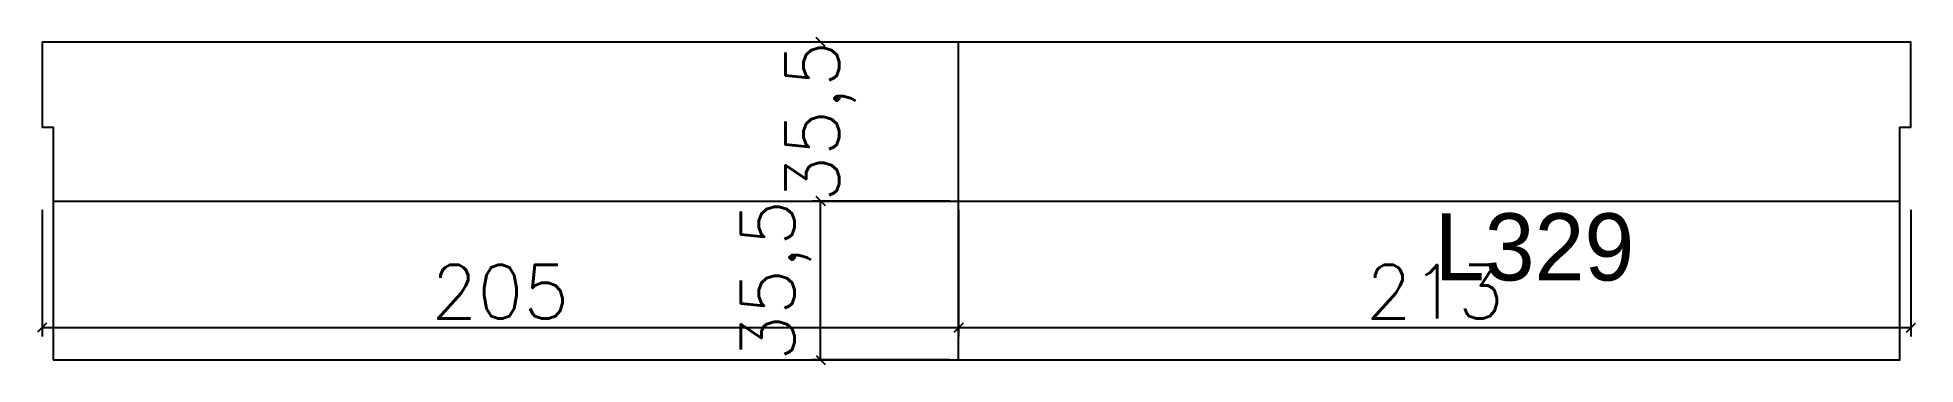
# Model space of a CAD drawing. Extents: x 4040 to 4460, y 1577 to 1650.
import ezdxf

# ---------------------------------------------------------------- set-up
doc = ezdxf.new("R2010")
doc.units = 0
for name, color, linetype in [('COTA', 241, 'Continuous'), ('NOMENCLATURA', 7, 'Continuous'), ('PAINEIS', 6, 'Continuous')]:
    doc.layers.add(name, color=color, linetype=linetype)
doc.styles.add('Romans', font='romans.shx', dxfattribs={"height": 12})
doc.dimstyles.new('cotas', dxfattribs={"dimtxt": 9, "dimasz": 2, "dimexe": 2, "dimexo": 2, "dimgap": 2, "dimtad": 1, "dimdec": 1, "dimzin": 12, "dimtxsty": 'Romans', "dimblk": 'OBLIQUE', "dimcen": 2.5, "dimclrd": 4, "dimclre": 4, "dimclrt": 240, "dimazin": 3, "dimtfac": 1, "dimtmove": 0, "dimatfit": 3})

# ---------------------------------------------------------------- blocks, each defined once
blk = doc.blocks.new('_OBLIQUE')
at = {"color": 0, "linetype": 'BYBLOCK'}
blk.add_line((-0.5, -0.5), (0.5, 0.5), dxfattribs=at)

msp = doc.modelspace()

# ---------------------------------------------------------------- linework, layer by layer
at = {"layer": 'PAINEIS'}
for p, q in [((4246.07, 1578), (4246.07, 1649)), ((4043.57, 1613.5), (4456.57, 1613.5))]:
    msp.add_line(p, q, dxfattribs=at)
msp.add_lwpolyline([(4043.57, 1578), (4456.57, 1578), (4456.57, 1630), (4459.07, 1630), (4459.07, 1649), (4041.07, 1649), (4041.07, 1630), (4043.57, 1630)], close=True, dxfattribs=at)

# ---------------------------------------------------------------- texts
at = {"layer": 'NOMENCLATURA'}
msp.add_text('L329', height=15, dxfattribs=at).set_placement((4352.57, 1595.75))

# ---------------------------------------------------------------- dimensions: what is measured, and where the dimension line sits
at = {"layer": 'COTA'}
msp.add_linear_dim(base=(4215.21, 1613.5), p1=(4246.07, 1613.5), p2=(4246.07, 1649), angle=90, location=(4215.21, 1631.25), dimstyle='cotas', override={"dimtmove": 2}, dxfattribs=at).render()
for base, p1, p2 in [((4041.07, 1585.23), (4041.07, 1613.5), (4246.07, 1613.5)), ((4246.07, 1585.23), (4246.07, 1613.5), (4459.07, 1613.5))]:
    msp.add_linear_dim(base=base, p1=p1, p2=p2, dimstyle='cotas', dxfattribs=at).render()
msp.add_linear_dim(base=(4215.21, 1578), p1=(4246.07, 1578), p2=(4246.07, 1613.5), angle=90, dimstyle='cotas', dxfattribs=at).render()

doc.saveas('drawing.dxf')
